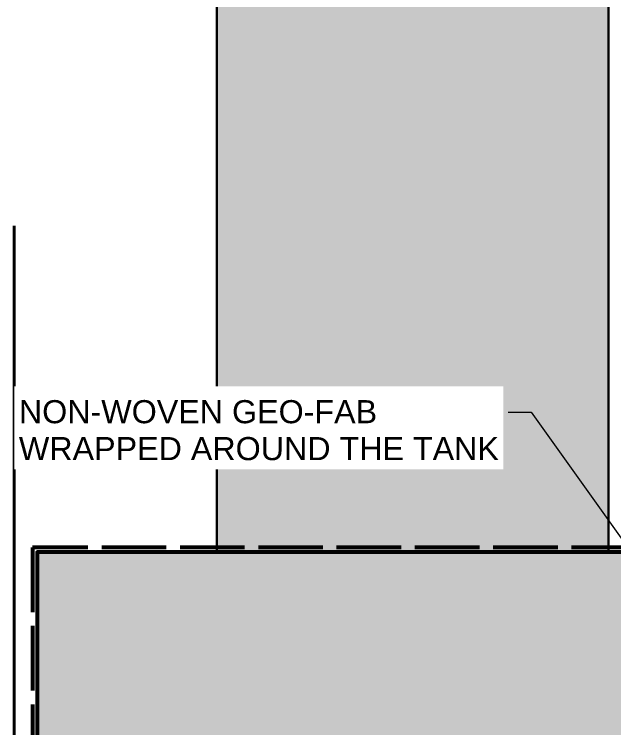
# Model space of a CAD drawing. Header units: millimetres. Extents: x -1212 to 1755, y -853 to 2970.
# Drawn here: x -35 to 883, y 511 to 1604 of the extents above; entities that cross this region are included whole.
import ezdxf

# ---------------------------------------------------------------- set-up
doc = ezdxf.new("R2010")
doc.units = ezdxf.units.MM
doc.linetypes.add('DASH_99_21', pattern=[119.944444, 98.777778, -21.166667])
for name, color, linetype in [('ANNOTATIONS', 7, 'Continuous'), ('GEOFAB', 5, 'Continuous'), ('LEADERS', 7, 'Continuous'), ('MANHOLES', 7, 'Continuous'), ('MODULE_ART', 7, 'Continuous'), ('TANK', 7, 'Continuous')]:
    doc.layers.add(name, color=color, linetype=linetype)
doc.styles.add('ARIAL', font='arial.ttf')

# ---------------------------------------------------------------- blocks, each defined once
blk = doc.blocks.new('atlancube_face')
at = {"true_color": 0x000000}
blk.add_solid([(-1.8, -1.8), (1151.8, -1.8), (-1.8, 781.8), (1151.8, 781.8)], dxfattribs=at)

msp = doc.modelspace()

# ---------------------------------------------------------------- linework, layer by layer
at = {"layer": 'GEOFAB', "color": 6, "lineweight": 40}
msp.add_line((-35.3, -35.3), (-35.3, 1280), dxfattribs=at)
at = {"layer": 'GEOFAB', "color": 5, "linetype": 'DASH_99_21', "lineweight": 53}
msp.add_lwpolyline([(-7.1, -7.1), (1157.1, -7.1), (1157.1, 787.1), (-7.1, 787.1)], close=True, dxfattribs=at)
at = {"layer": 'LEADERS', "lineweight": 18}
for p, q in [((721.3, 994.5), (756.6, 994.5)), ((756.6, 994.5), (904.7, 787.1))]:
    msp.add_line(p, q, dxfattribs=at)
at = {"layer": 'MANHOLES', "lineweight": 30}
msp.add_lwpolyline([(275, 780), (875, 780), (875, 2780), (275, 2780)], close=True, dxfattribs=at)
msp.add_lwpolyline([(275, 780), (875, 780), (875, 2780), (275, 2780)], close=True, dxfattribs=at)
at = {"layer": 'MANHOLES', "true_color": 0xb8b8b8}
msp.add_solid([(275, 780), (875, 780), (275, 2780), (875, 2780)], dxfattribs=at)
msp.add_solid([(275, 780), (875, 780), (275, 2780), (875, 2780)], dxfattribs=at)
at = {"layer": 'TANK', "lineweight": 53}
msp.add_lwpolyline([(0, 0), (1150, 0), (1150, 780), (0, 780)], close=True, dxfattribs=at)

# ---------------------------------------------------------------- block references
at = {"layer": 'MODULE_ART'}
msp.add_blockref('atlancube_face', (0, 0), dxfattribs=at)

# ---------------------------------------------------------------- next in the draw order: wipeouts: each hides what was drawn before it
msp.add_wipeout([(-35.3, 907), (714.2, 907), (714.2, 1034), (-35.3, 1034)])

# ---------------------------------------------------------------- next in the draw order: texts
at = {"layer": 'ANNOTATIONS', "style": 'ARIAL'}
for s, p in [('NON-WOVEN GEO-FAB', (-28.2, 977.6)), ('WRAPPED AROUND THE TANK', (-28.2, 921.1))]:
    msp.add_text(s, height=35.362, dxfattribs=at).set_placement(p)

doc.saveas('drawing.dxf')
